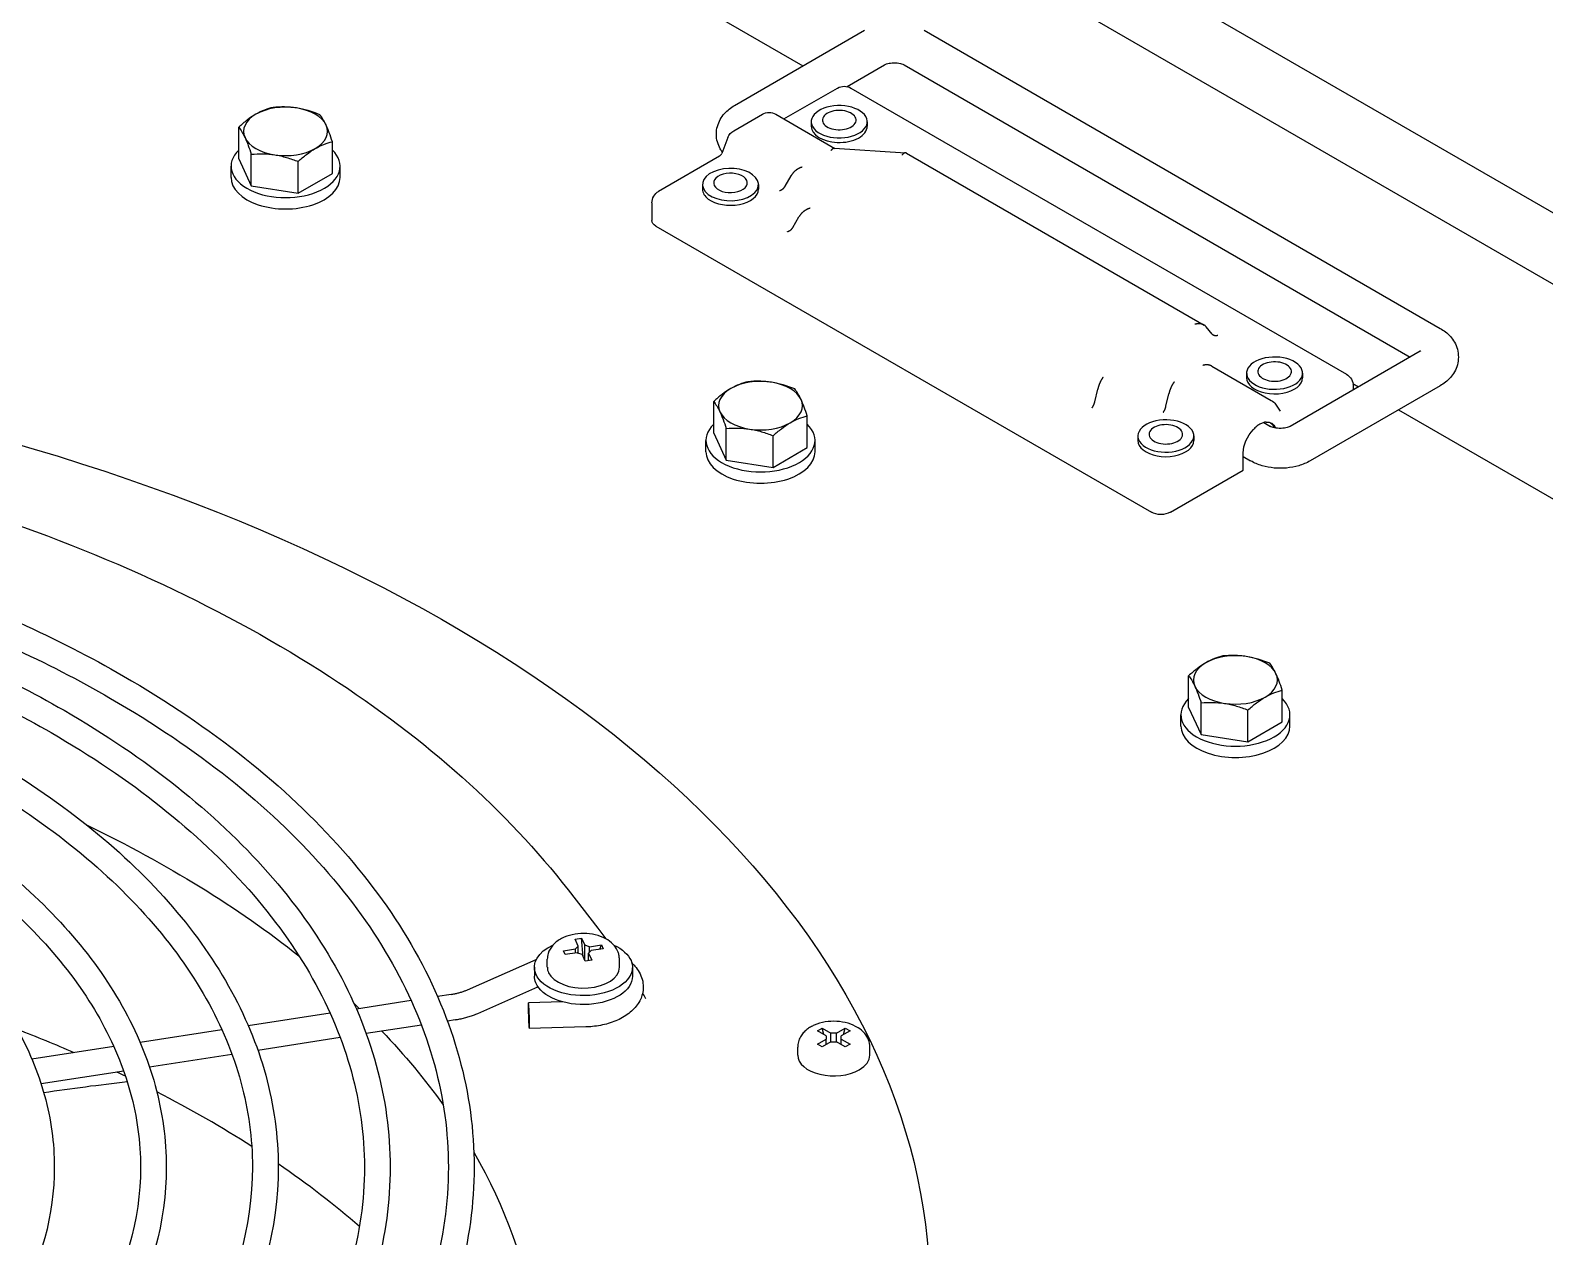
# Model space of a CAD drawing. Extents: x 0 to 216, y -5 to 280.
# Drawn here: x 182.464 to 187.15, y 184.05 to 187.782 of the extents above; entities that cross this region are included whole.
import ezdxf

# ---------------------------------------------------------------- set-up
doc = ezdxf.new("R2010")
doc.units = 0
doc.header["$LTSCALE"] = 10
doc.header["$MEASUREMENT"] = 0
doc.layers.add('CADdetails-7-VERYFINE', color=7, linetype='CONTINUOUS')
doc.layers.add('CADdetails-9-EXTRAFINE', color=9, linetype='CONTINUOUS')
doc.styles.add('CADdetails-DIMENSIONS', font='ARIALN.TTF', dxfattribs={"height": 2})
doc.dimstyles.new('CADdetails-LEADER', dxfattribs={"dimtxt": 2.38, "dimasz": 2.38, "dimexe": 0.5, "dimexo": 1.5, "dimgap": 1, "dimtad": 0, "dimzin": 0, "dimdsep": 46, "dimtxsty": 'CADdetails-DIMENSIONS', "dimcen": 1, "dimclrd": 256, "dimclre": 256, "dimclrt": 256, "dimadec": 0, "dimazin": 0, "dimtfac": 1, "dimtdec": 4, "dimtofl": 0, "dimtmove": 0, "dimatfit": 3, "dimfxl": 1, "dimtolj": 1, "dimtzin": 0, "dimarcsym": 0})

msp = doc.modelspace()

# ---------------------------------------------------------------- linework, layer by layer
at = {"layer": 'CADdetails-9-EXTRAFINE', "linetype": 'Continuous', "extrusion": (0.707107, 0.408248, -0.57735)}
for p, q in [((187.8147, 186.8478), (180.0668, 191.321)), ((189.4886, 185.6607), (179.8944, 191.1999)), ((180.9113, 189.9483), (184.855, 187.6714)), ((184.6433, 187.5491), (185.0459, 187.7816)), ((185.2301, 187.7816), (186.8271, 186.8596)), ((184.9913, 187.6077), (185.1076, 187.6748)), ((185.1684, 187.6748), (186.7341, 186.7708)), ((184.7963, 187.5073), (184.9619, 187.603)), ((185.0035, 187.603), (186.5368, 186.7177)), ((184.6409, 187.4708), (184.7294, 187.5219)), ((184.771, 187.5219), (184.9537, 187.4164)), ((184.8807, 187.4987), (184.8807, 187.4846)), ((185.0539, 187.4987), (185.0539, 187.4846)), ((183.1091, 187.3838), (183.1091, 187.4818)), ((183.3988, 187.339), (183.3988, 187.437)), ((184.6229, 187.4499), (184.6039, 187.4007)), ((184.9524, 187.4165), (185.1726, 187.4025)), ((183.0853, 187.3263), (183.0853, 187.3614)), ((183.1091, 187.3838), (183.1479, 187.3001)), ((183.1479, 187.3001), (183.1479, 187.3981)), ((183.2928, 187.2777), (183.2928, 187.3757)), ((183.4226, 187.3263), (183.4226, 187.3614)), ((184.5963, 187.3919), (184.4084, 187.2834)), ((185.175, 187.4018), (186.0962, 186.8699)), ((183.2928, 187.2777), (183.3988, 187.339)), ((184.7997, 187.299), (184.8184, 187.3319)), ((183.1479, 187.3001), (183.2928, 187.2777)), ((184.5441, 187.3044), (184.5441, 187.2902)), ((184.7173, 187.3044), (184.7173, 187.2902)), ((184.3876, 187.2474), (184.3876, 187.1931)), ((184.3998, 187.1761), (185.9331, 186.2909)), ((184.8239, 187.1719), (184.8427, 187.2048)), ((186.1212, 186.8421), (186.1025, 186.8647)), ((186.7654, 186.7889), (186.3627, 186.5564)), ((186.1205, 186.7428), (186.3043, 186.6367)), ((186.2278, 186.7209), (186.2278, 186.7068)), ((186.401, 186.7209), (186.401, 186.7068)), ((185.7581, 186.6325), (185.7671, 186.671)), ((185.9783, 186.6185), (185.9873, 186.657)), ((186.8271, 186.6821), (186.4244, 186.4496)), ((186.557, 186.6888), (186.5745, 186.6787)), ((186.5576, 186.6817), (186.5576, 186.6689)), ((184.5787, 186.5353), (184.5787, 186.6333)), ((186.3175, 186.6246), (186.3321, 186.6038)), ((184.8685, 186.4905), (184.8685, 186.5885)), ((186.2812, 186.5683), (186.3019, 186.5564)), ((186.6978, 186.6075), (190.7668, 184.2582)), ((184.5787, 186.5353), (184.6175, 186.4517)), ((184.6175, 186.4517), (184.6175, 186.5497)), ((184.7624, 186.4292), (184.7624, 186.5273)), ((185.8913, 186.5266), (185.8913, 186.5125)), ((186.0645, 186.5266), (186.0645, 186.5125)), ((184.5549, 186.4778), (184.5549, 186.5129)), ((184.7624, 186.4292), (184.8685, 186.4905)), ((184.8923, 186.4778), (184.8923, 186.5129)), ((186.2174, 186.4211), (186.2174, 186.4741)), ((184.6175, 186.4517), (184.7624, 186.4292)), ((185.9919, 186.2909), (186.2174, 186.4211)), ((186.2174, 186.4628), (186.2403, 186.4496)), ((186.0483, 185.6868), (186.0483, 185.7848)), ((186.3381, 185.642), (186.3381, 185.74)), ((186.0483, 185.6868), (186.0871, 185.6032)), ((186.0871, 185.6032), (186.0871, 185.7012)), ((186.232, 185.5808), (186.232, 185.6788)), ((186.0245, 185.6293), (186.0245, 185.6644)), ((186.232, 185.5808), (186.3381, 185.642)), ((186.3619, 185.6293), (186.3619, 185.6644)), ((186.0871, 185.6032), (186.232, 185.5808)), ((184.1281, 185.1223), (184.2201, 185.0036)), ((184.1497, 184.9698), (184.1697, 184.9729)), ((184.1596, 184.9483), (184.1497, 184.9698)), ((184.1697, 184.9729), (184.1797, 184.9515)), ((184.1751, 184.915), (184.1697, 184.9729)), ((184.1139, 184.934), (184.151, 184.9397)), ((184.1193, 184.9224), (184.1139, 184.934)), ((184.1564, 184.9281), (184.1193, 184.9224)), ((184.1596, 184.9483), (184.151, 184.9397)), ((184.151, 184.9273), (184.151, 184.9397)), ((184.1564, 184.9281), (184.1713, 184.9232)), ((184.1596, 184.9271), (184.1596, 184.9483)), ((184.1812, 184.9018), (184.1713, 184.9232)), ((184.1946, 184.9465), (184.1797, 184.9515)), ((184.1797, 184.9051), (184.1797, 184.9515)), ((184.1914, 184.9263), (184.2, 184.9349)), ((184.1914, 184.9263), (184.2013, 184.9049)), ((184.1914, 184.9033), (184.1914, 184.9263)), ((184.1946, 184.9465), (184.2317, 184.9522)), ((184.1946, 184.9295), (184.1946, 184.9465)), ((184.2371, 184.9406), (184.2, 184.9349)), ((184.2263, 184.939), (184.2317, 184.9522)), ((184.2317, 184.9522), (184.2371, 184.9406)), ((183.8167, 184.8134), (184.0296, 184.9071)), ((184.0238, 184.883), (184.0238, 184.8553)), ((184.0639, 184.883), (184.0639, 184.9079)), ((184.2013, 184.9049), (184.1812, 184.9018)), ((184.287, 184.883), (184.287, 184.9079)), ((184.3272, 184.883), (184.3272, 184.8553)), ((183.7664, 184.7992), (183.7242, 184.7927)), ((183.8488, 184.7405), (184.0349, 184.8224)), ((183.3917, 184.7413), (183.1386, 184.7021)), ((183.6427, 184.7801), (183.4733, 184.7539)), ((184.1104, 184.7762), (184.0057, 184.7733)), ((183.0571, 184.6895), (182.804, 184.6503)), ((183.6743, 184.7044), (183.5035, 184.6779)), ((183.7786, 184.7205), (183.7548, 184.7168)), ((184.1835, 184.6985), (184.0079, 184.6937)), ((184.8998, 184.6864), (184.9145, 184.6949)), ((184.9145, 184.6949), (184.9416, 184.6792)), ((184.9198, 184.6748), (184.9145, 184.6949)), ((184.9588, 184.6792), (184.986, 184.6949)), ((184.9806, 184.6748), (184.986, 184.6949)), ((184.986, 184.6949), (185.0007, 184.6864)), ((183.4231, 184.6655), (183.1683, 184.6261)), ((184.9269, 184.6707), (184.8998, 184.6864)), ((184.8998, 184.6451), (184.9269, 184.6607)), ((184.9145, 184.6366), (184.8998, 184.6451)), ((184.9416, 184.6523), (184.9145, 184.6366)), ((184.9269, 184.6707), (184.9269, 184.6607)), ((184.9269, 184.6438), (184.9269, 184.6607)), ((184.9279, 184.6444), (184.9269, 184.6482)), ((184.9588, 184.6792), (184.9416, 184.6792)), ((184.9416, 184.6523), (184.9416, 184.6792)), ((184.9416, 184.6523), (184.9588, 184.6523)), ((184.9588, 184.6523), (184.9588, 184.6792)), ((184.986, 184.6366), (184.9588, 184.6523)), ((184.9725, 184.6444), (184.9735, 184.6482)), ((185.0007, 184.6864), (184.9735, 184.6707)), ((184.9735, 184.6607), (184.9735, 184.6707)), ((184.9735, 184.6607), (185.0007, 184.6451)), ((184.9735, 184.6438), (184.9735, 184.6607)), ((185.0007, 184.6451), (184.986, 184.6366)), ((182.7225, 184.6377), (182.4693, 184.5986)), ((183.0881, 184.6137), (182.833, 184.5742)), ((184.8387, 184.6114), (184.8387, 184.6363)), ((185.0618, 184.6114), (185.0618, 184.6363)), ((182.753, 184.5618), (182.4975, 184.5223))]:
    msp.add_line(p, q, dxfattribs=at)
at = {"layer": 'CADdetails-9-EXTRAFINE', "linetype": 'Continuous', "extrusion": (8.81358e-17, 6.93889e-17, -1)}
for centre, start, end in [((-184.9827, 187.567), 60, 120), ((-184.6617, 187.4348), 21.206, 60)]:
    msp.add_arc(centre, 0.0416, start, end, dxfattribs=at)
at = {"layer": 'CADdetails-9-EXTRAFINE', "linetype": 'Continuous', "extrusion": (4.00617e-17, 4.16334e-17, -1)}
msp.add_arc((-184.7502, 187.4859), 0.0416, 60, 120, dxfattribs=at)
at = {"layer": 'CADdetails-9-EXTRAFINE', "linetype": 'Continuous', "extrusion": (3.26246e-17, 1.65537e-16, -1)}
msp.add_arc((-184.4292, 187.2474), 0.0416, 360, 60, dxfattribs=at)
at = {"layer": 'CADdetails-9-EXTRAFINE', "linetype": 'Continuous', "extrusion": (-7.64049e-17, -8.97074e-17, -1)}
msp.add_arc((-186.516, 186.6817), 0.0416, 120, 180, dxfattribs=at)
at = {"layer": 'CADdetails-9-EXTRAFINE', "linetype": 'Continuous', "extrusion": (1.97432e-17, -3.41963e-17, -1)}
msp.add_arc((-186.2835, 186.6007), 0.0416, 120, 144.8961, dxfattribs=at)
at = {"layer": 'CADdetails-9-EXTRAFINE', "linetype": 'Continuous'}
for centre, major_axis, ratio, start_param, end_param in [((183.254, 187.4689), (-0.1299, 0), 0.57735, -1.832596, -0.785398), ((184.9673, 187.4987), (-0.0866, 0), 0.57735, -1.640009, 1.501584), ((184.9673, 187.4987), (0.0866, 0), 0.57735, -1.640009, 1.501584), ((183.254, 187.4689), (-0.1299, 0), 0.57735, -0.785398, 0.261799), ((183.254, 187.4689), (0.1299, 0), 0.57735, 0.261799, 1.308997), ((184.9673, 187.5038), (-0.052, 0), 0.57735, -1.640009, 1.501584), ((184.9673, 187.5038), (0.052, 0), 0.57735, -1.640009, 1.501584), ((183.254, 187.4689), (0.1299, 0), 0.57735, -0.785398, 0.261799), ((184.9673, 187.4846), (-0.0866, 0), 0.57735, 0, 1.501584), ((184.9673, 187.4846), (0.0866, 0), 0.57735, -1.640009, 0), ((183.254, 187.3614), (-0.1687, 0), 0.57735, -0.537783, 3.679376), ((183.254, 187.4689), (-0.1299, 0), 0.57735, 0.261799, 1.308997), ((183.254, 187.4689), (0.1299, 0), 0.57735, -1.832596, -0.785398), ((184.6307, 187.3044), (-0.0866, 0), 0.57735, -2.486123, 0.655469), ((183.254, 187.3263), (-0.1687, 0), 0.57735, 0, 3.141593), ((184.6307, 187.3044), (0.0866, 0), 0.57735, -2.486123, 0.655469), ((184.6307, 187.3095), (-0.052, 0), 0.57735, -2.486123, 0.655469), ((184.6307, 187.3095), (0.052, 0), 0.57735, -2.486123, 0.655469), ((184.6307, 187.2902), (-0.0866, 0), 0.57735, 0, 0.655469), ((184.6307, 187.2902), (0.0866, 0), 0.57735, -2.486123, 0), ((186.3144, 186.7209), (-0.0866, 0), 0.57735, -2.544161, 0.597432), ((186.3144, 186.7209), (0.0866, 0), 0.57735, -2.544161, 0.597432), ((186.3144, 186.726), (-0.052, 0), 0.57735, -2.544161, 0.597432), ((186.3144, 186.7068), (-0.0866, 0), 0.57735, 0, 0.597432), ((186.3144, 186.7068), (0.0866, 0), 0.57735, -2.544161, 0), ((186.3144, 186.726), (0.052, 0), 0.57735, -2.544161, 0.597432), ((184.7236, 186.6204), (-0.1299, 0), 0.57735, -0.785398, 0.261799), ((184.7236, 186.6204), (-0.1299, 0), 0.57735, -1.832596, -0.785398), ((184.7236, 186.6204), (0.1299, 0), 0.57735, 0.261799, 1.308997), ((184.7236, 186.6204), (0.1299, 0), 0.57735, -0.785398, 0.261799), ((184.7236, 186.5129), (-0.1687, 0), 0.57735, -0.537783, 3.679376), ((184.7236, 186.6204), (-0.1299, 0), 0.57735, 0.261799, 1.308997), ((184.7236, 186.6204), (0.1299, 0), 0.57735, -1.832596, -0.785398), ((185.9779, 186.5266), (-0.0866, 0), 0.57735, -2.519415, 0.622178), ((185.9779, 186.5317), (-0.052, 0), 0.57735, -2.519415, 0.622178), ((185.9779, 186.5266), (0.0866, 0), 0.57735, -2.519415, 0.622178), ((185.9779, 186.5317), (0.052, 0), 0.57735, -2.519415, 0.622178), ((184.7236, 186.4778), (-0.1687, 0), 0.57735, 0, 3.141593), ((185.9779, 186.5125), (-0.0866, 0), 0.57735, 0, 0.622178), ((185.9779, 186.5125), (0.0866, 0), 0.57735, -2.519415, 0), ((186.1932, 185.7719), (-0.1299, 0), 0.57735, -0.785398, 0.261799), ((186.1932, 185.7719), (-0.1299, 0), 0.57735, -1.832596, -0.785398), ((186.1932, 185.7719), (0.1299, 0), 0.57735, 0.261799, 1.308997), ((186.1932, 185.7719), (0.1299, 0), 0.57735, -0.785398, 0.261799), ((186.1932, 185.7719), (-0.1299, 0), 0.57735, 0.261799, 1.308997), ((186.1932, 185.7719), (0.1299, 0), 0.57735, -1.832596, -0.785398), ((186.1932, 185.6644), (-0.1687, 0), 0.57735, -0.537783, 3.679376), ((186.1932, 185.6293), (-0.1687, 0), 0.57735, 0, 3.141593), ((184.1755, 184.883), (-0.1115, 0), 0.57735, 0, 0.261799), ((184.1755, 184.883), (-0.1115, 0), 0.57735, 0.261799, 3.141593), ((184.0068, 184.7335), (-0.0011, 0.0398), 0.038665, -2.186805, 0.954787), ((184.0068, 184.7335), (0.0011, -0.0398), 0.038665, -2.186805, 0.954787), ((184.9502, 184.6114), (-0.1115, 0), 0.57735, 0, 2.356194), ((184.9502, 184.6114), (0.1115, 0), 0.57735, -0.785398, 0), ((183.5339, 182.2145), (-4.0809, 0), 0.57735, -1.381042, -1.316144)]:
    msp.add_ellipse(centre, major_axis=major_axis, ratio=ratio, start_param=start_param, end_param=end_param, dxfattribs=at)
at = {"layer": 'CADdetails-9-EXTRAFINE', "linetype": 'Continuous', "extrusion": (-1.11022e-16, 2.77556e-17, -1)}
msp.add_ellipse((184.4292, 187.1931), major_axis=(-0.0416, 0), ratio=0.57735, start_param=-0.785398, end_param=0, dxfattribs=at)
at = {"layer": 'CADdetails-9-EXTRAFINE', "linetype": 'Continuous', "extrusion": (5.55112e-17, 1.66533e-16, -1)}
msp.add_ellipse((180.1604, 183.8704), major_axis=(5.0876, 0), ratio=0.57735, start_param=-1.295421, end_param=0.785398, dxfattribs=at)
at = {"layer": 'CADdetails-9-EXTRAFINE', "linetype": 'Continuous', "extrusion": (1.75696e-16, 2.67592e-17, -1)}
msp.add_ellipse((186.2686, 186.5037), major_axis=(0.0362, 0.0627), ratio=0.57735, start_param=-0.386607, end_param=0.44177, dxfattribs=at)
at = {"layer": 'CADdetails-9-EXTRAFINE', "linetype": 'Continuous', "extrusion": (7.03853e-17, 3.43956e-16, -1)}
msp.add_ellipse((186.2637, 186.5065), major_axis=(0.0362, 0.0627), ratio=0.57735, start_param=0.067717, end_param=0.482337, dxfattribs=at)
at = {"layer": 'CADdetails-9-EXTRAFINE', "linetype": 'Continuous', "extrusion": (1.07304e-16, 1.30344e-16, -1)}
msp.add_ellipse((186.2686, 186.5037), major_axis=(0.0362, 0.0627), ratio=0.57735, start_param=-2.356194, end_param=-1.184189, dxfattribs=at)
at = {"layer": 'CADdetails-9-EXTRAFINE', "linetype": 'Continuous', "extrusion": (1.65938e-29, 2.77556e-16, -1)}
msp.add_ellipse((185.9625, 186.3078), major_axis=(-0.0416, 0), ratio=0.57735, start_param=-2.356194, end_param=-0.785398, dxfattribs=at)
at = {"layer": 'CADdetails-9-EXTRAFINE', "linetype": 'Continuous', "extrusion": (-1.66533e-16, 3.05311e-16, -1)}
msp.add_ellipse((180.1604, 183.6029), major_axis=(3.8753, 0), ratio=0.57735, start_param=-0.87652, end_param=-0.628356, dxfattribs=at)
at = {"layer": 'CADdetails-9-EXTRAFINE', "linetype": 'Continuous', "extrusion": (3.33067e-16, 3.05311e-16, -1)}
msp.add_ellipse((180.1604, 183.9554), major_axis=(4.4472, 0), ratio=0.57735, start_param=-0.420534, end_param=-0.406726, dxfattribs=at)
at = {"layer": 'CADdetails-9-EXTRAFINE', "linetype": 'Continuous', "extrusion": (2.22045e-16, 2.22045e-16, -1)}
msp.add_ellipse((184.1755, 184.883), major_axis=(-0.1517, 0), ratio=0.57735, start_param=-0.237381, end_param=0.90145, dxfattribs=at)
at = {"layer": 'CADdetails-9-EXTRAFINE', "linetype": 'Continuous', "extrusion": (2.77556e-16, 3.60822e-16, -1)}
msp.add_ellipse((184.1755, 184.883), major_axis=(0.1517, 0), ratio=0.57735, start_param=-0.90145, end_param=-0.237381, dxfattribs=at)
at = {"layer": 'CADdetails-9-EXTRAFINE', "linetype": 'Continuous', "extrusion": (2.22045e-16, 2.498e-16, -1)}
msp.add_ellipse((184.1755, 184.883), major_axis=(0.1517, 0), ratio=0.57735, start_param=-0.237381, end_param=2.904211, dxfattribs=at)
at = {"layer": 'CADdetails-9-EXTRAFINE', "linetype": 'Continuous', "extrusion": (1.11022e-16, 2.22045e-16, -1)}
msp.add_ellipse((184.1755, 184.8553), major_axis=(-0.1517, 0), ratio=0.57735, start_param=-0.237381, end_param=0, dxfattribs=at)
at = {"layer": 'CADdetails-9-EXTRAFINE', "linetype": 'Continuous', "extrusion": (5.55112e-17, 3.33067e-16, -1)}
for centre, major_axis, start_param, end_param in [((184.1755, 184.8553), (0.1517, 0), 0, 2.904211), ((180.1604, 183.9554), (4.4472, 0), -0.336223, -0.329681)]:
    msp.add_ellipse(centre, major_axis=major_axis, ratio=0.57735, start_param=start_param, end_param=end_param, dxfattribs=at)
at = {"layer": 'CADdetails-9-EXTRAFINE', "linetype": 'Continuous', "extrusion": (1.11022e-16, 2.77556e-16, -1)}
msp.add_ellipse((180.1604, 183.6029), major_axis=(3.8753, 0), ratio=0.57735, start_param=-0.549195, end_param=-0.541065, dxfattribs=at)
at = {"layer": 'CADdetails-9-EXTRAFINE', "linetype": 'Continuous', "extrusion": (5.55112e-17, 2.22045e-16, -1)}
msp.add_ellipse((180.1604, 183.6029), major_axis=(3.8753, 0), ratio=0.57735, start_param=-0.505036, end_param=-0.391945, dxfattribs=at)
at = {"layer": 'CADdetails-9-EXTRAFINE', "linetype": 'Continuous', "extrusion": (1.66533e-16, 2.77556e-16, -1)}
msp.add_ellipse((180.1604, 183.6029), major_axis=(3.8753, 0), ratio=0.57735, start_param=-0.321993, end_param=-0.081928, dxfattribs=at)
at = {"layer": 'CADdetails-9-EXTRAFINE', "linetype": 'Continuous'}
for points, knots in [([(185.1076, 187.6748), (185.1084, 187.6753), (185.1097, 187.6759), (185.1129, 187.6772), (185.1149, 187.678), (185.1198, 187.6793), (185.1226, 187.6799), (185.1289, 187.6808), (185.1324, 187.6811), (185.1395, 187.6813), (185.1432, 187.6811), (185.1501, 187.6804), (185.1534, 187.6799), (185.1591, 187.6786), (185.1616, 187.6778), (185.1655, 187.6763), (185.167, 187.6756), (185.1681, 187.675), (185.1683, 187.6749), (185.1684, 187.6748)], [3.141593, 3.141593, 3.141593, 3.141593, 3.308665, 3.308665, 3.486336, 3.486336, 3.679182, 3.679182, 3.885476, 3.885476, 4.098356, 4.098356, 4.308151, 4.308151, 4.505728, 4.505728, 4.686718, 4.686718, 4.712389, 4.712389, 4.712389, 4.712389]), ([(184.5871, 187.4604), (184.5871, 187.4686), (184.5882, 187.4768), (184.5925, 187.4922), (184.5955, 187.4995), (184.6029, 187.5126), (184.6073, 187.5186), (184.6166, 187.5292), (184.6217, 187.5339), (184.6322, 187.5422), (184.6376, 187.5459), (184.6433, 187.5491)], [2.3561945, 2.3561945, 2.3561945, 2.3561945, 2.5132741, 2.5132741, 2.6703538, 2.6703538, 2.8274334, 2.8274334, 2.984513, 2.984513, 3.1415927, 3.1415927, 3.1415927, 3.1415927]), ([(183.1621, 187.5219), (183.1531, 187.5167), (183.144, 187.5105), (183.1263, 187.497), (183.1176, 187.4896), (183.1091, 187.4818)], [0.007687364, 0.007687364, 0.007687364, 0.007687364, 0.009079015, 0.009079015, 0.010470665, 0.010470665, 0.010470665, 0.010470665]), ([(183.2151, 187.543), (183.2065, 187.5409), (183.1977, 187.5382), (183.18, 187.5313), (183.1711, 187.5271), (183.1621, 187.5219)], [0.004905717, 0.004905717, 0.004905717, 0.004905717, 0.006296541, 0.006296541, 0.007687364, 0.007687364, 0.007687364, 0.007687364]), ([(183.2876, 187.5413), (183.2814, 187.5422), (183.2753, 187.543), (183.263, 187.544), (183.257, 187.5443), (183.2389, 187.5446), (183.227, 187.5441), (183.2151, 187.543)], [0.002782414, 0.002782414, 0.002782414, 0.002782414, 0.003475359, 0.003475359, 0.004168303, 0.004168303, 0.005554192, 0.005554192, 0.005554192, 0.005554192]), ([(183.3794, 187.4883), (183.3778, 187.4918), (183.3761, 187.4952), (183.3729, 187.5013), (183.3712, 187.5042), (183.3664, 187.5122), (183.3632, 187.5167), (183.36, 187.5206)], [0.002782414, 0.002782414, 0.002782414, 0.002782414, 0.003475359, 0.003475359, 0.004168303, 0.004168303, 0.005554192, 0.005554192, 0.005554192, 0.005554192]), ([(184.6055, 187.4049), (184.6033, 187.408), (184.6012, 187.4113), (184.5955, 187.4213), (184.5925, 187.4285), (184.5882, 187.444), (184.5871, 187.4522), (184.5871, 187.4604)], [1.9602403, 1.9602403, 1.9602403, 1.9602403, 2.0420352, 2.0420352, 2.1991149, 2.1991149, 2.3561945, 2.3561945, 2.3561945, 2.3561945]), ([(183.1285, 187.4494), (183.1301, 187.4459), (183.1318, 187.4421), (183.1351, 187.4342), (183.1367, 187.43), (183.1415, 187.4171), (183.1447, 187.4079), (183.1479, 187.3981)], [0.002782414, 0.002782414, 0.002782414, 0.002782414, 0.003475359, 0.003475359, 0.004168303, 0.004168303, 0.005554192, 0.005554192, 0.005554192, 0.005554192]), ([(183.2928, 187.3757), (183.3014, 187.3835), (183.31, 187.3909), (183.3278, 187.4045), (183.3368, 187.4106), (183.3458, 187.4158)], [0.002015536, 0.002015536, 0.002015536, 0.002015536, 0.003403628, 0.003403628, 0.00479172, 0.00479172, 0.00479172, 0.00479172]), ([(183.3458, 187.4158), (183.3548, 187.421), (183.3637, 187.4252), (183.3814, 187.4322), (183.3902, 187.4349), (183.3988, 187.437)], [0.00479172, 0.00479172, 0.00479172, 0.00479172, 0.006178988, 0.006178988, 0.007566256, 0.007566256, 0.007566256, 0.007566256]), ([(183.2203, 187.3964), (183.2265, 187.3955), (183.2327, 187.3943), (183.2449, 187.3915), (183.2509, 187.3899), (183.269, 187.3847), (183.281, 187.3804), (183.2928, 187.3757)], [0.002782414, 0.002782414, 0.002782414, 0.002782414, 0.003475359, 0.003475359, 0.004168303, 0.004168303, 0.005554192, 0.005554192, 0.005554192, 0.005554192]), ([(184.5963, 187.3919), (184.5982, 187.393), (184.6, 187.3946), (184.6024, 187.3977), (184.6033, 187.3992), (184.6039, 187.4007)], [0, 0, 0, 0, 0.01284472, 0.01284472, 0.02247746, 0.02247746, 0.02247746, 0.02247746]), ([(186.8271, 186.8596), (186.8327, 186.8563), (186.8382, 186.8527), (186.8487, 186.8443), (186.8537, 186.8396), (186.8631, 186.829), (186.8674, 186.8231), (186.8748, 186.8099), (186.8779, 186.8027), (186.8821, 186.7872), (186.8832, 186.779), (186.8832, 186.7708)], [4.712389, 4.712389, 4.712389, 4.712389, 4.8694686, 4.8694686, 5.0265482, 5.0265482, 5.1836279, 5.1836279, 5.3407075, 5.3407075, 5.4977871, 5.4977871, 5.4977871, 5.4977871]), ([(186.7667, 186.7897), (186.7667, 186.7897), (186.7667, 186.7897), (186.7666, 186.7897), (186.7662, 186.7893), (186.7654, 186.7889)], [6.1089671, 6.1089671, 6.1089671, 6.1089671, 6.1261057, 6.1261057, 6.2831853, 6.2831853, 6.2831853, 6.2831853]), ([(186.8832, 186.7708), (186.8832, 186.7626), (186.8821, 186.7544), (186.8779, 186.739), (186.8748, 186.7317), (186.8674, 186.7186), (186.8631, 186.7126), (186.8537, 186.702), (186.8487, 186.6974), (186.8382, 186.689), (186.8327, 186.6853), (186.8271, 186.6821)], [5.4977871, 5.4977871, 5.4977871, 5.4977871, 5.6548668, 5.6548668, 5.8119464, 5.8119464, 5.969026, 5.969026, 6.1261057, 6.1261057, 6.2831853, 6.2831853, 6.2831853, 6.2831853]), ([(184.6317, 186.6734), (184.6228, 186.6682), (184.6137, 186.6621), (184.596, 186.6485), (184.5873, 186.6411), (184.5787, 186.6333)], [0.007687364, 0.007687364, 0.007687364, 0.007687364, 0.009079015, 0.009079015, 0.010470665, 0.010470665, 0.010470665, 0.010470665]), ([(184.6848, 186.6945), (184.6761, 186.6924), (184.6673, 186.6898), (184.6496, 186.6828), (184.6407, 186.6786), (184.6317, 186.6734)], [0.004905717, 0.004905717, 0.004905717, 0.004905717, 0.006296541, 0.006296541, 0.007687364, 0.007687364, 0.007687364, 0.007687364]), ([(184.7572, 186.6928), (184.751, 186.6938), (184.7449, 186.6945), (184.7327, 186.6955), (184.7266, 186.6958), (184.7085, 186.6961), (184.6966, 186.6956), (184.6848, 186.6945)], [0.002782414, 0.002782414, 0.002782414, 0.002782414, 0.003475359, 0.003475359, 0.004168303, 0.004168303, 0.005554192, 0.005554192, 0.005554192, 0.005554192]), ([(184.849, 186.6398), (184.8474, 186.6433), (184.8457, 186.6467), (184.8425, 186.6529), (184.8408, 186.6557), (184.836, 186.6637), (184.8328, 186.6682), (184.8296, 186.6721)], [0.002782414, 0.002782414, 0.002782414, 0.002782414, 0.003475359, 0.003475359, 0.004168303, 0.004168303, 0.005554192, 0.005554192, 0.005554192, 0.005554192]), ([(184.5981, 186.601), (184.5998, 186.5974), (184.6014, 186.5936), (184.6047, 186.5857), (184.6063, 186.5816), (184.6112, 186.5686), (184.6143, 186.5594), (184.6175, 186.5497)], [0.002782414, 0.002782414, 0.002782414, 0.002782414, 0.003475359, 0.003475359, 0.004168303, 0.004168303, 0.005554192, 0.005554192, 0.005554192, 0.005554192]), ([(184.7624, 186.5273), (184.771, 186.5351), (184.7797, 186.5425), (184.7974, 186.556), (184.8065, 186.5622), (184.8154, 186.5673)], [0.002015536, 0.002015536, 0.002015536, 0.002015536, 0.003403628, 0.003403628, 0.00479172, 0.00479172, 0.00479172, 0.00479172]), ([(184.8154, 186.5673), (184.8244, 186.5725), (184.8333, 186.5768), (184.851, 186.5837), (184.8598, 186.5864), (184.8685, 186.5885)], [0.00479172, 0.00479172, 0.00479172, 0.00479172, 0.006178988, 0.006178988, 0.007566256, 0.007566256, 0.007566256, 0.007566256]), ([(186.2885, 186.5696), (186.2854, 186.5693), (186.282, 186.5687), (186.2752, 186.5665), (186.2717, 186.5649), (186.265, 186.561), (186.2617, 186.5586), (186.2551, 186.5531), (186.2519, 186.55), (186.2488, 186.5467)], [0, 0, 0, 0, 0.000527497, 0.000527497, 0.001054994, 0.001054994, 0.001582491, 0.001582491, 0.002109988, 0.002109988, 0.002109988, 0.002109988]), ([(181.3783, 186.5214), (181.6953, 186.4674), (182.0021, 186.392), (182.6998, 186.1627), (183.0724, 185.9889), (183.6887, 185.5889), (183.9391, 185.3664), (184.1281, 185.1223)], [4.2141952, 4.2141952, 4.2141952, 4.2141952, 4.4445939, 4.4445939, 4.7707955, 4.7707955, 5.0772528, 5.0772528, 5.0772528, 5.0772528]), ([(184.69, 186.5479), (184.6961, 186.547), (184.7023, 186.5458), (184.7145, 186.543), (184.7206, 186.5415), (184.7387, 186.5362), (184.7506, 186.532), (184.7624, 186.5273)], [0.002782414, 0.002782414, 0.002782414, 0.002782414, 0.003475359, 0.003475359, 0.004168303, 0.004168303, 0.005554192, 0.005554192, 0.005554192, 0.005554192]), ([(186.3627, 186.5564), (186.3619, 186.5559), (186.3607, 186.5553), (186.3574, 186.554), (186.3554, 186.5533), (186.3505, 186.5519), (186.3477, 186.5513), (186.3414, 186.5504), (186.3379, 186.5501), (186.3308, 186.55), (186.3272, 186.5501), (186.3202, 186.5508), (186.3169, 186.5513), (186.3112, 186.5527), (186.3087, 186.5534), (186.3048, 186.5549), (186.3034, 186.5556), (186.3022, 186.5562), (186.302, 186.5563), (186.3019, 186.5564)], [0, 0, 0, 0, 0.167072, 0.167072, 0.344743, 0.344743, 0.53759, 0.53759, 0.743883, 0.743883, 0.956763, 0.956763, 1.166558, 1.166558, 1.364135, 1.364135, 1.545126, 1.545126, 1.570796, 1.570796, 1.570796, 1.570796]), ([(186.4244, 186.4496), (186.4131, 186.4431), (186.4013, 186.4382), (186.3768, 186.4311), (186.3642, 186.4287), (186.3387, 186.4264), (186.3259, 186.4264), (186.3004, 186.4287), (186.2878, 186.4311), (186.2634, 186.4382), (186.2515, 186.4431), (186.2403, 186.4496)], [6.283185, 6.283185, 6.283185, 6.283185, 6.597345, 6.597345, 6.911504, 6.911504, 7.225663, 7.225663, 7.539822, 7.539822, 7.853982, 7.853982, 7.853982, 7.853982]), ([(176.4835, 184.2647), (176.4835, 184.4912), (176.5456, 184.7174), (176.7873, 185.1484), (176.9685, 185.3528), (177.4329, 185.7195), (177.7171, 185.8814), (178.3586, 186.1447), (178.7159, 186.2461), (179.4669, 186.3785), (179.8605, 186.4095), (180.6445, 186.3981), (181.0348, 186.3557), (181.773, 186.2018), (182.1209, 186.0902), (182.5427, 185.8981), (182.6504, 185.8428), (182.7522, 185.784)], [2.356194, 2.356194, 2.356194, 2.356194, 2.669445, 2.669445, 2.987392, 2.987392, 3.308938, 3.308938, 3.630708, 3.630708, 3.952168, 3.952168, 4.273513, 4.273513, 4.595014, 4.595014, 4.712389, 4.712389, 4.712389, 4.712389]), ([(176.5631, 184.2647), (176.5631, 184.4863), (176.6263, 184.708), (176.873, 185.1275), (177.0546, 185.3254), (177.5168, 185.6771), (177.7962, 185.8314), (178.4259, 186.0819), (178.7759, 186.1782), (179.5117, 186.3028), (179.8972, 186.331), (180.6644, 186.3162), (181.0459, 186.2732), (181.7658, 186.1206), (182.1041, 186.011), (182.5118, 185.8244), (182.6149, 185.7713), (182.7123, 185.715)], [2.356194, 2.356194, 2.356194, 2.356194, 2.683482, 2.683482, 3.00521, 3.00521, 3.323529, 3.323529, 3.64175, 3.64175, 3.960288, 3.960288, 4.278934, 4.278934, 4.597416, 4.597416, 4.712389, 4.712389, 4.712389, 4.712389]), ([(176.7433, 184.2647), (176.7433, 184.4752), (176.8009, 184.6854), (177.0252, 185.086), (177.1935, 185.276), (177.6247, 185.6171), (177.8888, 185.7677), (178.4849, 186.0126), (178.8169, 186.107), (179.5148, 186.2302), (179.8806, 186.2591), (180.6092, 186.2486), (180.9719, 186.2093), (181.6581, 186.0663), (181.9814, 185.9627), (182.3736, 185.784), (182.4738, 185.7326), (182.5685, 185.678)], [2.356194, 2.356194, 2.356194, 2.356194, 2.668946, 2.668946, 2.986723, 2.986723, 3.308383, 3.308383, 3.630289, 3.630289, 3.951861, 3.951861, 4.273309, 4.273309, 4.594925, 4.594925, 4.712389, 4.712389, 4.712389, 4.712389]), ([(176.8229, 184.2647), (176.8229, 184.4703), (176.8816, 184.676), (177.1109, 185.0652), (177.2795, 185.2486), (177.7086, 185.5747), (177.9679, 185.7177), (178.5522, 185.9499), (178.877, 186.0391), (179.5596, 186.1545), (179.9173, 186.1806), (180.6291, 186.1668), (180.9831, 186.1268), (181.6509, 185.9851), (181.9647, 185.8834), (182.3427, 185.7103), (182.4383, 185.6611), (182.5286, 185.609)], [2.356194, 2.356194, 2.356194, 2.356194, 2.684067, 2.684067, 3.005912, 3.005912, 3.324097, 3.324097, 3.642181, 3.642181, 3.960606, 3.960606, 4.279147, 4.279147, 4.597512, 4.597512, 4.712389, 4.712389, 4.712389, 4.712389]), ([(186.1013, 185.8249), (186.0924, 185.8197), (186.0833, 185.8136), (186.0656, 185.8), (186.0569, 185.7926), (186.0483, 185.7848)], [0.007687364, 0.007687364, 0.007687364, 0.007687364, 0.009079015, 0.009079015, 0.010470665, 0.010470665, 0.010470665, 0.010470665]), ([(186.1544, 185.8461), (186.1457, 185.844), (186.1369, 185.8413), (186.1192, 185.8343), (186.1103, 185.8301), (186.1013, 185.8249)], [0.004905717, 0.004905717, 0.004905717, 0.004905717, 0.006296541, 0.006296541, 0.007687364, 0.007687364, 0.007687364, 0.007687364]), ([(186.2268, 185.8443), (186.2207, 185.8453), (186.2145, 185.846), (186.2023, 185.847), (186.1962, 185.8473), (186.1781, 185.8477), (186.1662, 185.8471), (186.1544, 185.8461)], [0.002782414, 0.002782414, 0.002782414, 0.002782414, 0.003475359, 0.003475359, 0.004168303, 0.004168303, 0.005554192, 0.005554192, 0.005554192, 0.005554192]), ([(186.3187, 185.7913), (186.317, 185.7948), (186.3154, 185.7982), (186.3121, 185.8044), (186.3105, 185.8072), (186.3056, 185.8152), (186.3024, 185.8197), (186.2993, 185.8236)], [0.002782414, 0.002782414, 0.002782414, 0.002782414, 0.003475359, 0.003475359, 0.004168303, 0.004168303, 0.005554192, 0.005554192, 0.005554192, 0.005554192]), ([(182.7522, 185.784), (182.8884, 185.7054), (183.0141, 185.6204), (183.2413, 185.4399), (183.3428, 185.3443), (183.5191, 185.1445), (183.5939, 185.0403), (183.7146, 184.8259), (183.7605, 184.7156), (183.8219, 184.4918), (183.8374, 184.3783), (183.8374, 184.2647)], [4.712389, 4.712389, 4.712389, 4.712389, 4.8694686, 4.8694686, 5.0265482, 5.0265482, 5.1836279, 5.1836279, 5.3407075, 5.3407075, 5.4977871, 5.4977871, 5.4977871, 5.4977871]), ([(186.0677, 185.7525), (186.0694, 185.7489), (186.071, 185.7451), (186.0743, 185.7372), (186.0759, 185.7331), (186.0808, 185.7202), (186.084, 185.7109), (186.0871, 185.7012)], [0.002782414, 0.002782414, 0.002782414, 0.002782414, 0.003475359, 0.003475359, 0.004168303, 0.004168303, 0.005554192, 0.005554192, 0.005554192, 0.005554192]), ([(186.232, 185.6788), (186.2406, 185.6866), (186.2493, 185.694), (186.267, 185.7075), (186.2761, 185.7137), (186.285, 185.7189)], [0.002015536, 0.002015536, 0.002015536, 0.002015536, 0.003403628, 0.003403628, 0.00479172, 0.00479172, 0.00479172, 0.00479172]), ([(186.285, 185.7189), (186.294, 185.724), (186.3029, 185.7283), (186.3206, 185.7352), (186.3294, 185.7379), (186.3381, 185.74)], [0.00479172, 0.00479172, 0.00479172, 0.00479172, 0.006178988, 0.006178988, 0.007566256, 0.007566256, 0.007566256, 0.007566256]), ([(182.5685, 185.678), (182.6951, 185.6049), (182.8119, 185.5259), (183.0231, 185.3581), (183.1175, 185.2692), (183.2815, 185.0834), (183.351, 184.9865), (183.4633, 184.787), (183.506, 184.6844), (183.5631, 184.4761), (183.5776, 184.3704), (183.5776, 184.2647)], [4.712389, 4.712389, 4.712389, 4.712389, 4.8694686, 4.8694686, 5.0265482, 5.0265482, 5.1836279, 5.1836279, 5.3407075, 5.3407075, 5.4977871, 5.4977871, 5.4977871, 5.4977871]), ([(182.7123, 185.715), (182.8454, 185.6382), (182.9679, 185.5554), (183.1884, 185.3802), (183.2865, 185.2877), (183.456, 185.0956), (183.5274, 184.996), (183.6422, 184.7921), (183.6855, 184.6879), (183.7432, 184.4774), (183.7577, 184.371), (183.7577, 184.2647)], [4.712389, 4.712389, 4.712389, 4.712389, 4.8694686, 4.8694686, 5.0265482, 5.0265482, 5.1836279, 5.1836279, 5.3407075, 5.3407075, 5.4977871, 5.4977871, 5.4977871, 5.4977871]), ([(186.1596, 185.6994), (186.1657, 185.6985), (186.1719, 185.6973), (186.1841, 185.6946), (186.1902, 185.693), (186.2083, 185.6877), (186.2202, 185.6835), (186.232, 185.6788)], [0.002782414, 0.002782414, 0.002782414, 0.002782414, 0.003475359, 0.003475359, 0.004168303, 0.004168303, 0.005554192, 0.005554192, 0.005554192, 0.005554192]), ([(182.5286, 185.609), (182.6521, 185.5377), (182.7657, 185.4609), (182.9702, 185.2984), (183.0612, 185.2126), (183.2184, 185.0345), (183.2846, 184.9422), (183.3909, 184.7533), (183.431, 184.6567), (183.4845, 184.4617), (183.4979, 184.3632), (183.4979, 184.2647)], [4.712389, 4.712389, 4.712389, 4.712389, 4.8694686, 4.8694686, 5.0265482, 5.0265482, 5.1836279, 5.1836279, 5.3407075, 5.3407075, 5.4977871, 5.4977871, 5.4977871, 5.4977871]), ([(182.3235, 185.5366), (182.4373, 185.4709), (182.5423, 185.3999), (182.7322, 185.249), (182.8171, 185.1691), (182.9646, 185.0019), (183.0272, 184.9148), (183.1282, 184.7352), (183.1667, 184.6428), (183.2182, 184.4552), (183.2312, 184.3599), (183.2312, 184.2647)], [4.712389, 4.712389, 4.712389, 4.712389, 4.8694686, 4.8694686, 5.0265482, 5.0265482, 5.1836279, 5.1836279, 5.3407075, 5.3407075, 5.4977871, 5.4977871, 5.4977871, 5.4977871]), ([(182.2837, 185.4676), (182.3943, 185.4037), (182.4961, 185.3349), (182.6793, 185.1893), (182.7608, 185.1125), (182.9015, 184.9531), (182.9607, 184.8704), (183.0558, 184.7014), (183.0917, 184.6151), (183.1395, 184.4407), (183.1515, 184.3527), (183.1515, 184.2647)], [4.712389, 4.712389, 4.712389, 4.712389, 4.8694686, 4.8694686, 5.0265482, 5.0265482, 5.1836279, 5.1836279, 5.3407075, 5.3407075, 5.4977871, 5.4977871, 5.4977871, 5.4977871]), ([(182.0786, 185.3952), (182.1795, 185.3369), (182.2727, 185.2739), (182.4413, 185.1399), (182.5167, 185.0689), (182.6477, 184.9205), (182.7034, 184.843), (182.7932, 184.6834), (182.8274, 184.6012), (182.8732, 184.4342), (182.8848, 184.3495), (182.8848, 184.2647)], [4.712389, 4.712389, 4.712389, 4.712389, 4.8694686, 4.8694686, 5.0265482, 5.0265482, 5.1836279, 5.1836279, 5.3407075, 5.3407075, 5.4977871, 5.4977871, 5.4977871, 5.4977871]), ([(182.0387, 185.3262), (182.1366, 185.2697), (182.2265, 185.2089), (182.3884, 185.0802), (182.4604, 185.0124), (182.5846, 184.8716), (182.6369, 184.7986), (182.7208, 184.6496), (182.7524, 184.5735), (182.7946, 184.4198), (182.8051, 184.3422), (182.8051, 184.2647)], [4.712389, 4.712389, 4.712389, 4.712389, 4.8694686, 4.8694686, 5.0265482, 5.0265482, 5.1836279, 5.1836279, 5.3407075, 5.3407075, 5.4977871, 5.4977871, 5.4977871, 5.4977871]), ([(181.8336, 185.2537), (181.9218, 185.2029), (182.0032, 185.1479), (182.1504, 185.0308), (182.2163, 184.9688), (182.3309, 184.839), (182.3795, 184.7713), (182.4582, 184.6315), (182.4881, 184.5595), (182.5283, 184.4133), (182.5384, 184.339), (182.5384, 184.2647)], [4.712389, 4.712389, 4.712389, 4.712389, 4.8694686, 4.8694686, 5.0265482, 5.0265482, 5.1836279, 5.1836279, 5.3407075, 5.3407075, 5.4977871, 5.4977871, 5.4977871, 5.4977871]), ([(184.2811, 184.9343), (184.2776, 184.9418), (184.2729, 184.9483), (184.2608, 184.961), (184.253, 184.9666), (184.2346, 184.9767), (184.2237, 184.9806), (184.2008, 184.986), (184.1888, 184.9874), (184.1648, 184.9876), (184.1528, 184.9864), (184.1297, 184.9814), (184.1186, 184.9776), (184.0981, 184.9669), (184.0886, 184.9601), (184.0746, 184.9439), (184.0694, 184.9352), (184.0648, 184.9198), (184.0639, 184.9138), (184.0639, 184.9079)], [1.047198, 1.047198, 1.047198, 1.047198, 1.290132, 1.290132, 1.598312, 1.598312, 1.967813, 1.967813, 2.343621, 2.343621, 2.714829, 2.714829, 3.090108, 3.090108, 3.461612, 3.461612, 3.758457, 3.758457, 3.926991, 3.926991, 3.926991, 3.926991]), ([(184.287, 184.9079), (184.287, 184.9097), (184.2869, 184.9116), (184.2866, 184.9153), (184.2864, 184.9171), (184.2857, 184.9207), (184.2853, 184.9225), (184.2843, 184.926), (184.2838, 184.9277), (184.2825, 184.9311), (184.2818, 184.9327), (184.2811, 184.9343)], [0.7853982, 0.7853982, 0.7853982, 0.7853982, 0.837758, 0.837758, 0.8901179, 0.8901179, 0.9424778, 0.9424778, 0.9948377, 0.9948377, 1.0471976, 1.0471976, 1.0471976, 1.0471976]), ([(184.3254, 184.8964), (184.3288, 184.8933), (184.332, 184.8901), (184.3401, 184.8808), (184.3447, 184.8745), (184.3524, 184.8609), (184.3555, 184.8535), (184.3597, 184.8382), (184.3608, 184.8302), (184.3608, 184.8222)], [4.9349361, 4.9349361, 4.9349361, 4.9349361, 5.0265482, 5.0265482, 5.1836279, 5.1836279, 5.3407075, 5.3407075, 5.4977871, 5.4977871, 5.4977871, 5.4977871]), ([(183.7664, 184.7992), (183.7702, 184.7998), (183.7738, 184.8005), (183.7811, 184.8019), (183.7846, 184.8027), (183.7915, 184.8045), (183.7949, 184.8055), (183.8015, 184.8075), (183.8047, 184.8086), (183.8108, 184.8109), (183.8138, 184.8121), (183.8167, 184.8134)], [5.7595865, 5.7595865, 5.7595865, 5.7595865, 5.8375169, 5.8375169, 5.9154474, 5.9154474, 5.9933778, 5.9933778, 6.0713082, 6.0713082, 6.1492386, 6.1492386, 6.1492386, 6.1492386]), ([(184.3608, 184.8222), (184.3608, 184.8103), (184.3583, 184.7984), (184.3489, 184.7756), (184.3416, 184.7648), (184.3227, 184.7444), (184.3104, 184.7352), (184.2833, 184.7198), (184.2684, 184.7137), (184.2368, 184.7045), (184.2202, 184.7013), (184.1967, 184.6991), (184.1901, 184.6987), (184.1835, 184.6985)], [5.497787, 5.497787, 5.497787, 5.497787, 5.73169, 5.73169, 5.989135, 5.989135, 6.29382, 6.29382, 6.598505, 6.598505, 6.90319, 6.90319, 7.021211, 7.021211, 7.021211, 7.021211]), ([(183.7786, 184.7205), (183.7836, 184.7213), (183.7885, 184.7221), (183.7983, 184.7241), (183.8031, 184.7252), (183.8126, 184.7277), (183.8173, 184.729), (183.8266, 184.7319), (183.8311, 184.7335), (183.8401, 184.7368), (183.8445, 184.7386), (183.8488, 184.7405)], [5.7595865, 5.7595865, 5.7595865, 5.7595865, 5.8375169, 5.8375169, 5.9154474, 5.9154474, 5.9933778, 5.9933778, 6.0713082, 6.0713082, 6.1492386, 6.1492386, 6.1492386, 6.1492386]), ([(184.8788, 184.6983), (184.8746, 184.6959), (184.8706, 184.6932), (184.8629, 184.6871), (184.8593, 184.6837), (184.8526, 184.6762), (184.8496, 184.672), (184.8444, 184.6629), (184.8423, 184.6579), (184.8395, 184.6474), (184.8387, 184.6419), (184.8387, 184.6363)], [3.1415927, 3.1415927, 3.1415927, 3.1415927, 3.2986723, 3.2986723, 3.4557519, 3.4557519, 3.6128316, 3.6128316, 3.7699112, 3.7699112, 3.9269908, 3.9269908, 3.9269908, 3.9269908]), ([(185.0618, 184.6363), (185.0618, 184.6439), (185.0603, 184.6514), (185.0549, 184.6657), (185.0508, 184.6724), (185.04, 184.6854), (185.033, 184.6913), (185.0159, 184.7021), (185.0055, 184.7065), (184.9833, 184.7131), (184.9714, 184.715), (184.9474, 184.7163), (184.9354, 184.7157), (184.912, 184.7119), (184.9006, 184.7086), (184.8861, 184.7023), (184.8824, 184.7004), (184.8788, 184.6983)], [0.785398, 0.785398, 0.785398, 0.785398, 0.999134, 0.999134, 1.232557, 1.232557, 1.524116, 1.524116, 1.884942, 1.884942, 2.262003, 2.262003, 2.633533, 2.633533, 3.007364, 3.007364, 3.141593, 3.141593, 3.141593, 3.141593]), ([(183.5776, 184.2647), (183.5776, 184.0542), (183.5199, 183.844), (183.2956, 183.4434), (183.1273, 183.2534), (182.6961, 182.9123), (182.432, 182.7617), (181.8359, 182.5168), (181.5039, 182.4224), (180.806, 182.2992), (180.4402, 182.2703), (179.7116, 182.2808), (179.3489, 182.3201), (178.6627, 182.4631), (178.3394, 182.5667), (177.9472, 182.7454), (177.847, 182.7967), (177.7524, 182.8514)], [5.497787, 5.497787, 5.497787, 5.497787, 5.810539, 5.810539, 6.128316, 6.128316, 6.449975, 6.449975, 6.771881, 6.771881, 7.093453, 7.093453, 7.414902, 7.414902, 7.736517, 7.736517, 7.853982, 7.853982, 7.853982, 7.853982]), ([(183.4979, 184.2647), (183.4979, 184.0591), (183.4392, 183.8534), (183.2099, 183.4642), (183.0413, 183.2808), (182.6122, 182.9547), (182.3529, 182.8117), (181.7687, 182.5795), (181.4438, 182.4903), (180.7612, 182.3749), (180.4035, 182.3488), (179.6917, 182.3626), (179.3378, 182.4026), (178.6699, 182.5443), (178.3562, 182.646), (177.9781, 182.8191), (177.8825, 182.8683), (177.7922, 182.9204)], [5.497787, 5.497787, 5.497787, 5.497787, 5.825659, 5.825659, 6.147505, 6.147505, 6.46569, 6.46569, 6.783774, 6.783774, 7.102199, 7.102199, 7.42074, 7.42074, 7.739105, 7.739105, 7.853982, 7.853982, 7.853982, 7.853982]), ([(183.2312, 184.2647), (183.2312, 184.0756), (183.1795, 183.8866), (182.9784, 183.5266), (182.8274, 183.3557), (182.4403, 183.0488), (182.2031, 182.9133), (181.6675, 182.6928), (181.3692, 182.6079), (180.7421, 182.4969), (180.4134, 182.4709), (179.7587, 182.4801), (179.4327, 182.5153), (178.8159, 182.6437), (178.5253, 182.7368), (178.1726, 182.8974), (178.0825, 182.9436), (177.9973, 182.9928)], [5.497787, 5.497787, 5.497787, 5.497787, 5.809747, 5.809747, 6.12725, 6.12725, 6.449088, 6.449088, 6.771211, 6.771211, 7.092963, 7.092963, 7.414576, 7.414576, 7.736375, 7.736375, 7.853982, 7.853982, 7.853982, 7.853982]), ([(183.1515, 184.2647), (183.1515, 184.0805), (183.0988, 183.896), (182.8927, 183.5474), (182.7414, 183.3831), (182.3564, 183.0912), (182.124, 182.9633), (181.6003, 182.7556), (181.3091, 182.6758), (180.6973, 182.5726), (180.3767, 182.5493), (179.7388, 182.5619), (179.4216, 182.5978), (178.8232, 182.7249), (178.5421, 182.816), (178.2035, 182.9711), (178.118, 183.0152), (178.0371, 183.0618)], [5.497787, 5.497787, 5.497787, 5.497787, 5.826602, 5.826602, 6.148631, 6.148631, 6.466599, 6.466599, 6.784463, 6.784463, 7.102709, 7.102709, 7.421082, 7.421082, 7.739259, 7.739259, 7.853982, 7.853982, 7.853982, 7.853982]), ([(182.8848, 184.2647), (182.8848, 184.0969), (182.8391, 183.9293), (182.6612, 183.6097), (182.5275, 183.458), (182.1846, 183.1854), (181.9742, 183.065), (181.4991, 182.8689), (181.2345, 182.7934), (180.6781, 182.6946), (180.3866, 182.6714), (179.8057, 182.6794), (179.5165, 182.7105), (178.9692, 182.8243), (178.7112, 182.9069), (178.398, 183.0495), (178.3179, 183.0905), (178.2422, 183.1342)], [5.497787, 5.497787, 5.497787, 5.497787, 5.808762, 5.808762, 6.125913, 6.125913, 6.447974, 6.447974, 6.770369, 6.770369, 7.092347, 7.092347, 7.414168, 7.414168, 7.736197, 7.736197, 7.853982, 7.853982, 7.853982, 7.853982]), ([(182.8051, 184.2647), (182.8051, 184.1018), (182.7583, 183.9387), (182.5755, 183.6305), (182.4415, 183.4854), (182.1006, 183.2278), (181.895, 183.1149), (181.4319, 182.9316), (181.1744, 182.8613), (180.6334, 182.7703), (180.3499, 182.7499), (179.7858, 182.7612), (179.5054, 182.793), (178.9764, 182.9055), (178.728, 182.9861), (178.4289, 183.1232), (178.3534, 183.1621), (178.2821, 183.2032)], [5.497787, 5.497787, 5.497787, 5.497787, 5.827801, 5.827801, 6.150052, 6.150052, 6.467745, 6.467745, 6.785333, 6.785333, 7.103352, 7.103352, 7.421514, 7.421514, 7.739454, 7.739454, 7.853982, 7.853982, 7.853982, 7.853982]), ([(182.5384, 184.2647), (182.5384, 184.1182), (182.4986, 183.9719), (182.3439, 183.6929), (182.2276, 183.5603), (181.9288, 183.3219), (181.7452, 183.2166), (181.3307, 183.045), (181.0998, 182.9788), (180.6142, 182.8923), (180.3598, 182.8719), (179.8528, 182.8787), (179.6003, 182.9058), (179.1224, 183.0049), (178.8971, 183.077), (178.6234, 183.2015), (178.5534, 183.2374), (178.4872, 183.2757)], [5.497787, 5.497787, 5.497787, 5.497787, 5.807501, 5.807501, 6.124188, 6.124188, 6.446532, 6.446532, 6.769281, 6.769281, 7.09155, 7.09155, 7.413639, 7.413639, 7.735967, 7.735967, 7.853982, 7.853982, 7.853982, 7.853982]), ([(183.7577, 184.2647), (183.7577, 184.0431), (183.6945, 183.8214), (183.4478, 183.4019), (183.2663, 183.204), (182.804, 182.8523), (182.5246, 182.698), (181.895, 182.4475), (181.5449, 182.3512), (181.0289, 182.2638), (180.8777, 182.2442), (180.725, 182.2303)], [5.497787, 5.497787, 5.497787, 5.497787, 5.825075, 5.825075, 6.146803, 6.146803, 6.465122, 6.465122, 6.783343, 6.783343, 6.91171, 6.91171, 6.91171, 6.91171]), ([(183.8374, 184.2647), (183.8374, 184.0382), (183.7753, 183.812), (183.5335, 183.381), (183.3523, 183.1766), (182.888, 182.8099), (182.6037, 182.648), (181.9622, 182.3847), (181.6049, 182.2833), (181.0719, 182.1893), (180.9113, 182.1677), (180.749, 182.1525)], [5.497787, 5.497787, 5.497787, 5.497787, 5.811037, 5.811037, 6.128984, 6.128984, 6.450531, 6.450531, 6.772301, 6.772301, 6.907092, 6.907092, 6.907092, 6.907092])]:
    msp.add_open_spline(points, degree=3, knots=knots, dxfattribs=at)
for points in [[(183.36, 187.5206), (183.3363, 187.5301), (183.3123, 187.5375), (183.2876, 187.5413)], [(183.1091, 187.4818), (183.1154, 187.4739), (183.1219, 187.4637), (183.1285, 187.4494)], [(183.3988, 187.437), (183.3925, 187.4564), (183.386, 187.474), (183.3794, 187.4883)], [(183.1479, 187.3981), (183.1716, 187.4003), (183.1957, 187.4002), (183.2203, 187.3964)], [(184.8296, 186.6721), (184.8059, 186.6816), (184.7819, 186.689), (184.7572, 186.6928)], [(184.5787, 186.6333), (184.585, 186.6254), (184.5915, 186.6152), (184.5981, 186.601)], [(184.8685, 186.5885), (184.8621, 186.608), (184.8557, 186.6255), (184.849, 186.6398)], [(184.6175, 186.5497), (184.6412, 186.5518), (184.6653, 186.5517), (184.69, 186.5479)], [(186.2993, 185.8236), (186.2756, 185.8331), (186.2515, 185.8405), (186.2268, 185.8443)], [(186.0483, 185.7848), (186.0547, 185.7769), (186.0611, 185.7667), (186.0677, 185.7525)], [(186.3381, 185.74), (186.3317, 185.7595), (186.3253, 185.777), (186.3187, 185.7913)], [(186.0871, 185.7012), (186.1108, 185.7033), (186.1349, 185.7033), (186.1596, 185.6994)], [(182.5994, 184.6187), (182.5425, 184.6434), (182.4844, 184.6673), (182.425, 184.6903)], [(182.7585, 184.5459), (182.7497, 184.5501), (182.7408, 184.5544), (182.7319, 184.5586)], [(183.1494, 184.3291), (183.0583, 184.3874), (182.96, 184.4437), (182.8556, 184.4975)], [(183.4823, 184.0809), (183.4063, 184.1472), (183.3224, 184.2122), (183.2311, 184.2749)]]:
    msp.add_open_spline(points, degree=3, dxfattribs=at)
for points, weights in [([(184.9524, 187.4165), (184.9491, 187.4167), (184.9453, 187.4143), (184.9413, 187.4095)], [0.935108772626, 0.925811740524, 0.947442149649, 1]), ([(184.6039, 187.4007), (184.6039, 187.4007), (184.6039, 187.4007), (184.6039, 187.4007)], [0.858607692004, 0.858605152555, 0.858602614062, 0.858600076526]), ([(184.8528, 187.3584), (184.8383, 187.3544), (184.8257, 187.3447), (184.8184, 187.3319)], [1, 0.910683602523, 0.910683602523, 1]), ([(185.175, 187.4018), (185.1714, 187.4039), (185.1666, 187.4016), (185.1615, 187.3955)], [0.949184032699, 0.916461062563, 0.93339971833, 1]), ([(184.7825, 187.2857), (184.7898, 187.2878), (184.796, 187.2926), (184.7997, 187.299)], [1, 0.910683602523, 0.910683602523, 1]), ([(184.8771, 187.2313), (184.8625, 187.2272), (184.8499, 187.2175), (184.8427, 187.2048)], [1, 0.910683602523, 0.910683602523, 1]), ([(184.8067, 187.1586), (184.814, 187.1606), (184.8203, 187.1655), (184.8239, 187.1719)], [1, 0.910683602523, 0.910683602523, 1]), ([(186.1025, 186.8647), (186.0952, 186.8734), (186.0827, 186.8761), (186.0681, 186.8721)], [1, 0.910683602523, 0.910683602523, 1]), ([(186.1212, 186.8421), (186.1249, 186.8378), (186.1312, 186.8364), (186.1384, 186.8384)], [1, 0.910683602523, 0.910683602523, 1]), ([(185.7836, 186.7079), (185.7767, 186.6995), (185.7706, 186.686), (185.7671, 186.671)], [1, 0.910683602523, 0.910683602523, 1]), ([(186.1205, 186.7428), (186.1128, 186.7472), (186.1029, 186.7479), (186.0924, 186.745)], [0.949184032699, 0.916461062563, 0.93339971833, 1]), ([(186.0038, 186.6939), (185.9969, 186.6855), (185.9908, 186.672), (185.9873, 186.657)], [1, 0.910683602523, 0.910683602523, 1]), ([(185.7499, 186.6141), (185.7534, 186.6183), (185.7564, 186.625), (185.7581, 186.6325)], [1, 0.910683602523, 0.910683602523, 1]), ([(185.9701, 186.6001), (185.9736, 186.6043), (185.9766, 186.611), (185.9783, 186.6185)], [1, 0.910683602523, 0.910683602523, 1])]:
    msp.add_rational_spline(points, weights, degree=3, dxfattribs=at)

# ---------------------------------------------------------------- leaders
at = {"layer": 'CADdetails-7-VERYFINE', "annotation_type": 0, "has_hookline": 1, "hookline_direction": 0, "text_width": 18.9701}
msp.add_leader([(179.3455, 185.9905), (190.1471, 196.7309), (193.7053, 196.7309)], dimstyle='CADdetails-LEADER', override={"dimgap": 1, "dimtad": 0}, dxfattribs=at)

doc.saveas('drawing.dxf')
